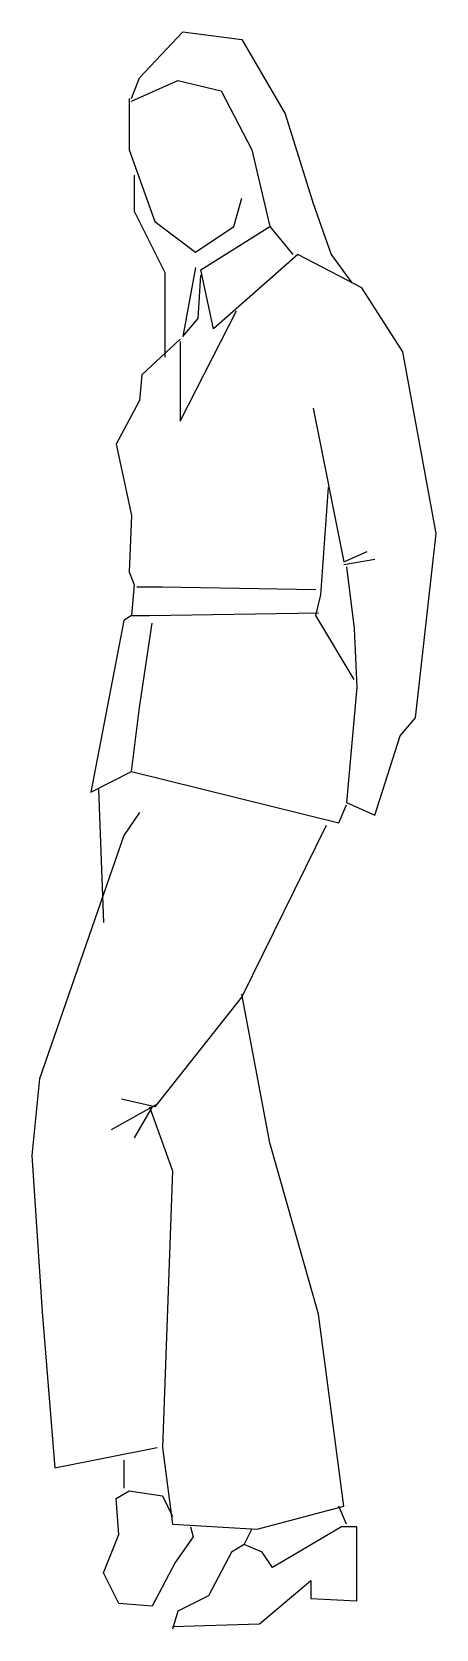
# Model space of a CAD drawing. Extents: x -0.46 to -0.05, y -8.06 to -6.48.
import ezdxf

# ---------------------------------------------------------------- set-up
doc = ezdxf.new("R2010")
doc.units = 0
doc.header["$MEASUREMENT"] = 0
doc.layers.get('0').update_dxf_attribs({"linetype": 'CONTINUOUS'})

msp = doc.modelspace()

# ---------------------------------------------------------------- linework, layer by layer
for p, q in [((-0.3491, -6.5211), (-0.306, -6.4754)), ((-0.306, -6.4754), (-0.2475, -6.483)), ((-0.2475, -6.483), (-0.2044, -6.5567)), ((-0.3568, -6.5415), (-0.3491, -6.5211)), ((-0.3568, -6.544), (-0.311, -6.5237)), ((-0.311, -6.5237), (-0.2679, -6.5338)), ((-0.3593, -6.5415), (-0.3593, -6.5923)), ((-0.2679, -6.5338), (-0.2374, -6.5923)), ((-0.2044, -6.5567), (-0.1764, -6.6456)), ((-0.3593, -6.5923), (-0.3339, -6.6634)), ((-0.2374, -6.5923), (-0.2196, -6.6684)), ((-0.3542, -6.6176), (-0.3542, -6.6532)), ((-0.3542, -6.6532), (-0.3237, -6.7142)), ((-0.2552, -6.6684), (-0.2475, -6.6405)), ((-0.1764, -6.6456), (-0.1587, -6.6964)), ((-0.3339, -6.6634), (-0.2933, -6.6938)), ((-0.2933, -6.6938), (-0.2552, -6.6684)), ((-0.2882, -6.7116), (-0.2196, -6.6684)), ((-0.2196, -6.6684), (-0.1967, -6.6964)), ((-0.1917, -6.6964), (-0.2755, -6.77)), ((-0.1282, -6.7294), (-0.1917, -6.6964)), ((-0.1587, -6.6964), (-0.1383, -6.7243)), ((-0.3237, -6.7142), (-0.3237, -6.798)), ((-0.2933, -6.7091), (-0.306, -6.7776)), ((-0.2907, -6.7599), (-0.2882, -6.7167)), ((-0.2755, -6.77), (-0.2882, -6.7116)), ((-0.0875, -6.7929), (-0.1282, -6.7294)), ((-0.3085, -6.8615), (-0.2526, -6.7523)), ((-0.306, -6.7776), (-0.2907, -6.7599)), ((-0.3085, -6.7802), (-0.3466, -6.8157)), ((-0.3085, -6.7827), (-0.3085, -6.8615)), ((-0.0545, -6.9732), (-0.0875, -6.7929)), ((-0.3466, -6.8157), (-0.3491, -6.8411)), ((-0.3491, -6.8411), (-0.372, -6.8843)), ((-0.1764, -6.8488), (-0.146, -7.0011)), ((-0.372, -6.8843), (-0.3568, -6.9554)), ((-0.1688, -7.0341), (-0.1612, -6.9275)), ((-0.3568, -6.9554), (-0.3593, -7.0113)), ((-0.0748, -7.1561), (-0.0545, -6.9732)), ((-0.146, -7.0011), (-0.1231, -6.991)), ((-0.146, -7.0037), (-0.1155, -6.9986)), ((-0.3593, -7.0113), (-0.3542, -7.024)), ((-0.1434, -7.0062), (-0.1358, -7.0672)), ((-0.3542, -7.024), (-0.3568, -7.0545)), ((-0.3263, -7.0265), (-0.3517, -7.0265)), ((-0.1739, -7.0291), (-0.3263, -7.0265)), ((-0.1739, -7.0545), (-0.1688, -7.0341)), ((-0.339, -7.0545), (-0.1714, -7.0519)), ((-0.3644, -7.0595), (-0.3974, -7.2297)), ((-0.3568, -7.0545), (-0.3644, -7.0595)), ((-0.3568, -7.0545), (-0.339, -7.0545)), ((-0.3491, -7.1459), (-0.3364, -7.0621)), ((-0.1358, -7.118), (-0.1739, -7.0545)), ((-0.1358, -7.0672), (-0.1333, -7.1256)), ((-0.1333, -7.1256), (-0.1434, -7.2399)), ((-0.3568, -7.2094), (-0.3491, -7.1459)), ((-0.0901, -7.1738), (-0.0748, -7.1561)), ((-0.1155, -7.2526), (-0.0901, -7.1738)), ((-0.3974, -7.2297), (-0.3568, -7.2094)), ((-0.3568, -7.2094), (-0.151, -7.2602)), ((-0.3898, -7.2272), (-0.3847, -7.3592)), ((-0.1434, -7.2399), (-0.1155, -7.2526)), ((-0.3491, -7.25), (-0.3644, -7.2729)), ((-0.151, -7.2602), (-0.1434, -7.2424)), ((-0.3644, -7.2729), (-0.4482, -7.5141)), ((-0.1637, -7.2627), (-0.2475, -7.4329)), ((-0.2196, -7.5776), (-0.2475, -7.4303)), ((-0.2475, -7.4329), (-0.3339, -7.5421)), ((-0.4482, -7.5141), (-0.4558, -7.5903)), ((-0.3313, -7.5395), (-0.3771, -7.5649)), ((-0.3339, -7.5421), (-0.3669, -7.5345)), ((-0.3364, -7.5421), (-0.3542, -7.5726)), ((-0.339, -7.5421), (-0.3161, -7.6056)), ((-0.4558, -7.5903), (-0.4456, -7.7453)), ((-0.1714, -7.7478), (-0.2196, -7.5776)), ((-0.3161, -7.6056), (-0.3263, -7.8799)), ((-0.4456, -7.7453), (-0.4329, -7.9002)), ((-0.146, -7.9383), (-0.1714, -7.7478)), ((-0.4329, -7.9002), (-0.3313, -7.8799)), ((-0.3263, -7.8799), (-0.3161, -7.956)), ((-0.3644, -7.8926), (-0.3644, -7.9205)), ((-0.372, -7.9307), (-0.3593, -7.923)), ((-0.3593, -7.923), (-0.3263, -7.9281)), ((-0.3694, -7.9662), (-0.372, -7.9307)), ((-0.3263, -7.9281), (-0.3161, -7.9484)), ((-0.2323, -7.9611), (-0.146, -7.9383)), ((-0.1434, -7.956), (-0.151, -7.9383)), ((-0.3847, -8.0043), (-0.3694, -7.9662)), ((-0.3161, -7.956), (-0.2323, -7.9611)), ((-0.2958, -7.9687), (-0.3136, -7.9941)), ((-0.2983, -7.9586), (-0.2958, -7.9687)), ((-0.245, -7.9764), (-0.2374, -7.9611)), ((-0.1485, -7.9586), (-0.2171, -7.9992)), ((-0.1333, -7.9586), (-0.1485, -7.9586)), ((-0.1333, -8.0322), (-0.1333, -7.9586)), ((-0.2577, -7.984), (-0.2806, -8.0272)), ((-0.245, -7.9764), (-0.2577, -7.984)), ((-0.2272, -7.984), (-0.245, -7.9764)), ((-0.2171, -7.9992), (-0.2272, -7.984)), ((-0.3136, -7.9941), (-0.3364, -8.0373)), ((-0.3694, -8.0348), (-0.3847, -8.0043)), ((-0.2298, -8.0551), (-0.179, -8.0119)), ((-0.179, -8.0119), (-0.179, -8.0297)), ((-0.2806, -8.0272), (-0.311, -8.0424)), ((-0.179, -8.0297), (-0.1333, -8.0322)), ((-0.3364, -8.0373), (-0.3694, -8.0348)), ((-0.311, -8.0424), (-0.3161, -8.0602)), ((-0.3161, -8.0576), (-0.2298, -8.0551))]:
    msp.add_line(p, q)

doc.saveas('drawing.dxf')
